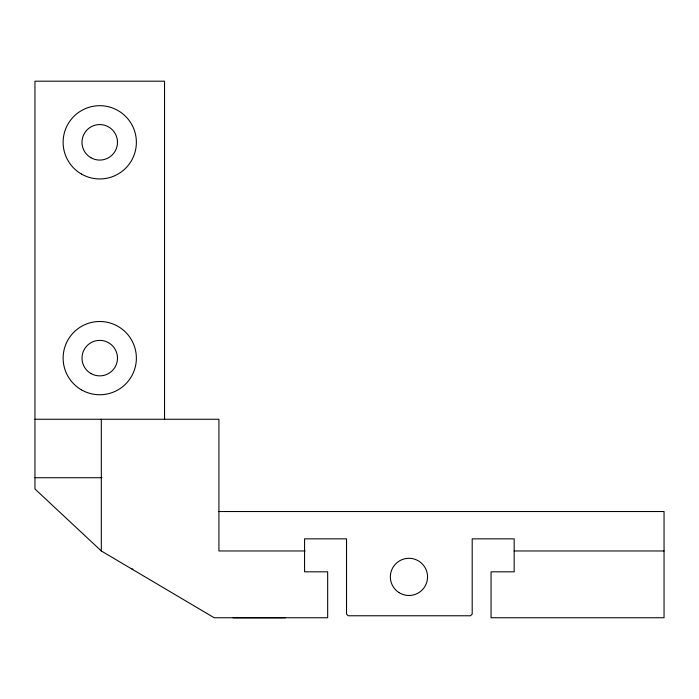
<?xml version="1.0" encoding="UTF-8"?>
<svg xmlns="http://www.w3.org/2000/svg" width="699" height="699" viewBox="0 0 699 699"><rect width="100%" height="100%" fill="white"/><g stroke="black" fill="none" stroke-linecap="round" stroke-linejoin="round"><path stroke-width="1.05" d="M34.95 419.26L218.918 419.26L218.918 550.969L305.131 550.969M34.95 477.723L101.914 477.723M218.918 511.528L664.05 511.528L664.05 617.741L491.065 617.741L491.065 571.817L514.167 571.817L514.167 538.85L472.192 538.85L472.192 614.106L470.532 615.767L348.207 615.767L346.538 614.106L346.538 538.85L304.563 538.85L304.563 571.817L327.665 571.817L327.665 617.741L214.156 617.741L101.311 550.969L34.95 488.985L34.95 81.189L164.545 81.189L164.545 419.583M514.167 550.969L664.05 550.969M131.936 569.091L132.897 569.091M233.099 617.811L285.314 617.811M101.311 419.26L101.311 550.969M81.434 174.042A36.628 36.628 0 0 0 136.375 142.325A36.628 36.628 0 0 0 81.434 110.599A36.628 36.628 0 0 0 81.434 174.042M81.434 389.841A36.628 36.628 0 0 0 136.375 358.124A36.628 36.628 0 0 0 81.434 326.407A36.628 36.628 0 0 0 81.434 389.841M90.87 373.493A17.746 17.746 0 0 0 117.493 358.124A17.746 17.746 0 0 0 90.87 342.755A17.746 17.746 0 0 0 90.87 373.493M90.87 157.694A17.746 17.746 0 0 0 117.493 142.325A17.746 17.746 0 0 0 90.87 126.947A17.746 17.746 0 0 0 90.87 157.694M399.015 592.612A18.593 18.593 0 0 0 427.535 577.645A18.593 18.593 0 0 0 400.309 560.432A18.593 18.593 0 0 0 399.015 592.612"/></g></svg>
